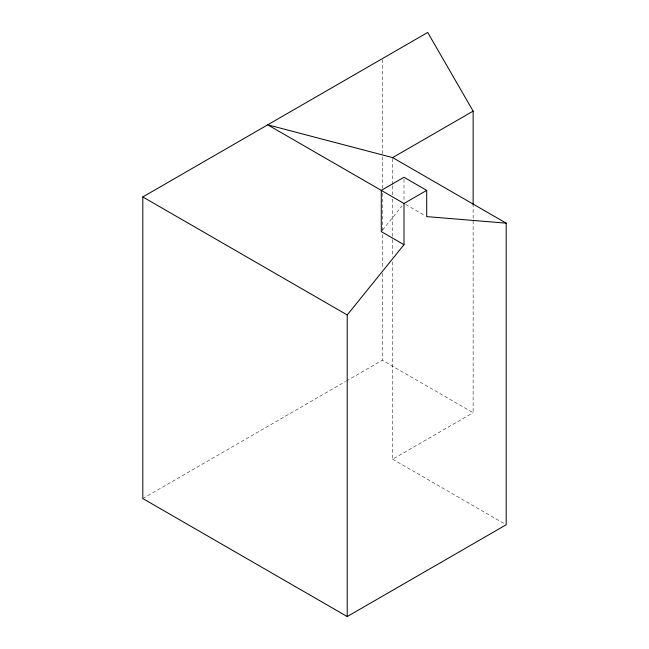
<?xml version="1.0" encoding="UTF-8"?>
<svg xmlns="http://www.w3.org/2000/svg" width="649" height="649" viewBox="0 0 649 649"><rect width="100%" height="100%" fill="white"/><g stroke="black" fill="none" stroke-linecap="round" stroke-linejoin="round"><path stroke-width="0.49" stroke-dasharray="3.25 2.43" d="M382.545 230.03L402.096 205.838M142.804 498.537L345.446 381.547M346.323 381.036L382.285 360.268L473.137 412.723L473.137 206.26M392.637 261.847L392.637 459.2L473.137 412.723M405.739 204.508L424.957 215.598M392.637 459.2L504.451 523.751M403.994 179.286L403.994 201.482M392.637 158.616L392.637 184.924M392.637 185.939L392.637 195.049M392.637 199.097L392.637 238.564M392.637 239.578L392.637 256.785M382.285 59.692L382.285 155.833M382.285 156.847L382.285 188.218M382.285 193.28L382.285 230.728M382.285 234.776L382.285 268.175M382.285 273.237L382.285 360.268"/><path stroke-width="0.97" d="M347.215 616.55L347.215 314.952L403.994 244.705L403.994 203.494L426.701 190.384L426.701 216.612L506.196 223.167L506.196 524.765L347.215 616.55L142.804 498.537L142.804 196.939L427.707 32.45L473.137 111.125L473.137 205.246M403.994 203.494L267.721 124.819L392.637 157.602L473.137 111.125M392.637 157.602L506.196 223.167M426.701 190.384L403.994 177.266L381.279 190.384L381.279 231.596L403.994 244.705M142.804 196.939L347.215 314.952"/></g></svg>
